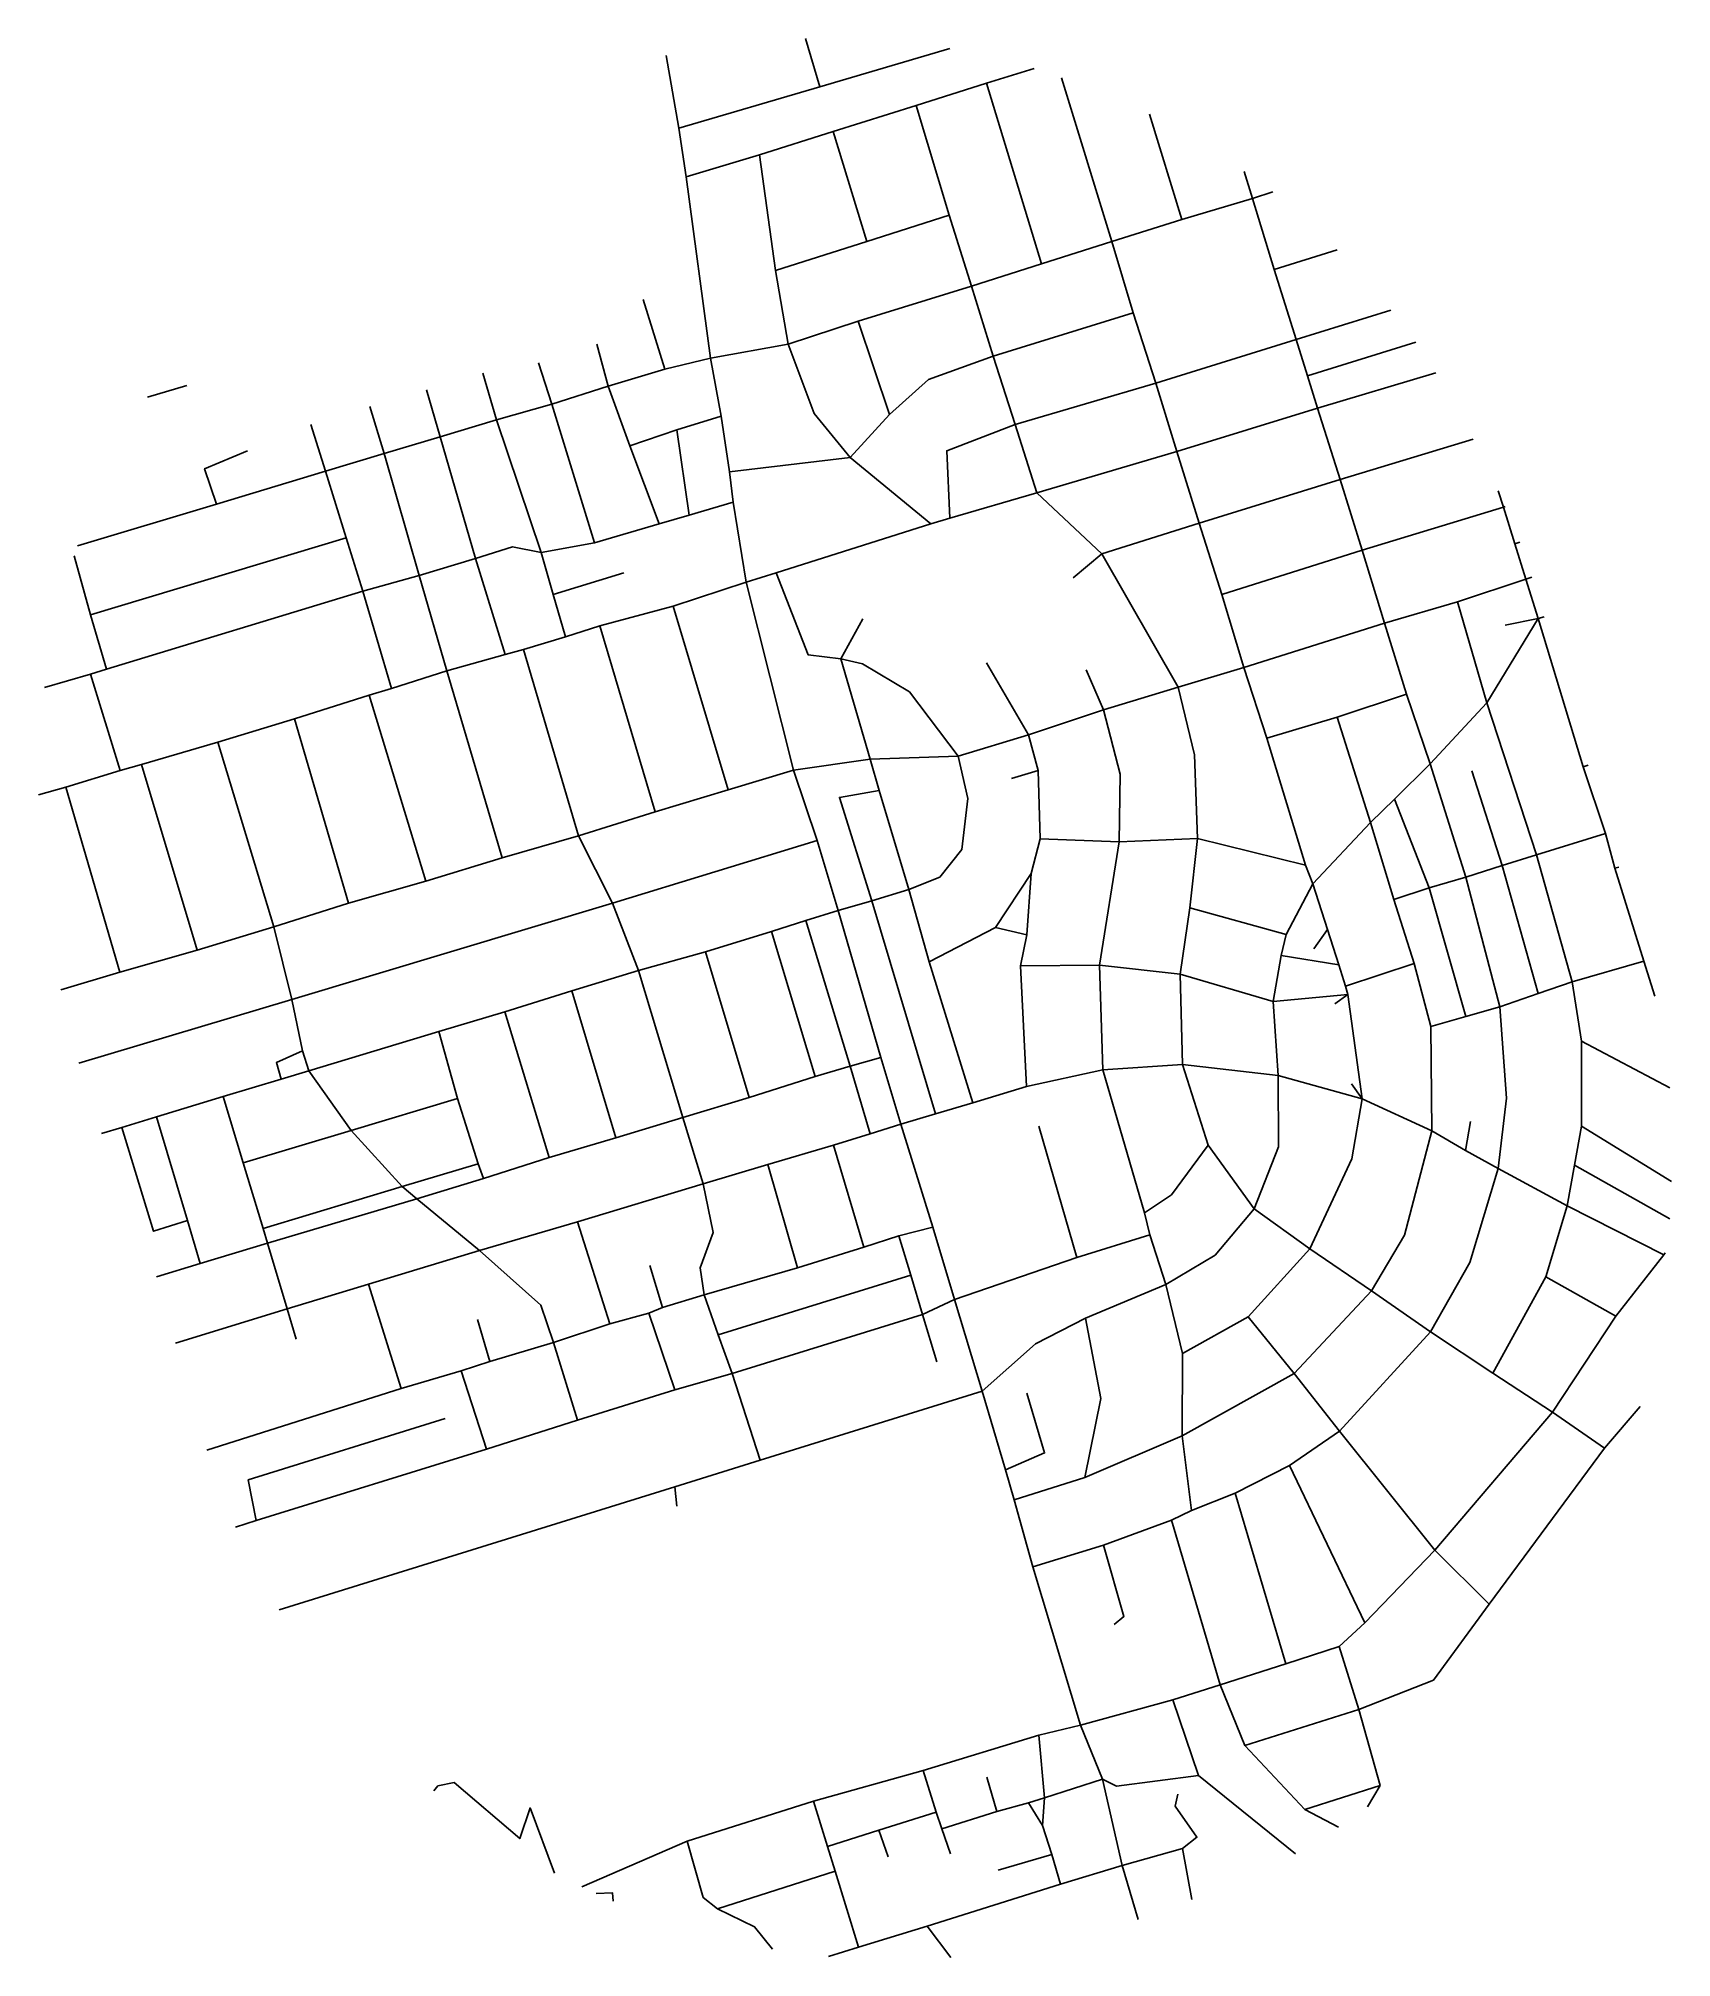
# Model space of a CAD drawing. Header units: metres. Extents: x 629768 to 632025, y 4839159 to 4841813.
import ezdxf

# ---------------------------------------------------------------- set-up
doc = ezdxf.new("R2010")
doc.units = ezdxf.units.M

msp = doc.modelspace()

# ---------------------------------------------------------------- linework, layer by layer
at = {"layer": 'ROADS'}
for points in [[(630847.9, 4841745.6), (630828, 4841812.5)], [(631027.6, 4841798.5), (630847.9, 4841745.6)], [(630652.9, 4841688.2), (630635.7, 4841789.1)], [(631078.5, 4841750.6), (631144.1, 4841770.9)], [(630847.9, 4841745.6), (630652.9, 4841688.2)], [(630981.3, 4841719.9), (631078.5, 4841750.6)], [(631154.5, 4841500.7), (631078.5, 4841750.6)], [(631251.5, 4841531.6), (631181.9, 4841758.1)], [(630866.6, 4841683.8), (630981.3, 4841719.9)], [(631026.6, 4841567.9), (630981.3, 4841719.9)], [(630663, 4841621.1), (630652.9, 4841688.2)], [(631348.6, 4841562.3), (631303.6, 4841707.8)], [(630764.8, 4841651.7), (630866.6, 4841683.8)], [(630912.8, 4841531.8), (630866.6, 4841683.8)], [(630663, 4841621.1), (630764.8, 4841651.7)], [(630786.6, 4841491.7), (630764.8, 4841651.7)], [(630697, 4841370.6), (630663, 4841621.1)], [(631446.2, 4841591.1), (631434.6, 4841628.3)], [(631348.6, 4841562.3), (631446.2, 4841591.1)], [(631446.2, 4841591.1), (631474.1, 4841600.2)], [(631476, 4841493.1), (631446.2, 4841591.1)], [(630912.8, 4841531.8), (631026.6, 4841567.9)], [(631057.5, 4841470), (631026.6, 4841567.9)], [(631251.5, 4841531.6), (631348.6, 4841562.3)], [(630786.6, 4841491.7), (630912.8, 4841531.8)], [(631154.5, 4841500.7), (631251.5, 4841531.6)], [(631281.3, 4841433.1), (631251.5, 4841531.6)], [(631476, 4841493.1), (631563.1, 4841520.2)], [(630804.3, 4841389.6), (630786.6, 4841491.7)], [(631057.5, 4841470), (631154.5, 4841500.7)], [(631506.4, 4841396.2), (631476, 4841493.1)], [(630633.9, 4841355.4), (630603.7, 4841451.6)], [(630900.8, 4841421.5), (631057.5, 4841470)], [(631087.7, 4841373.3), (631057.5, 4841470)], [(631087.7, 4841373.3), (631281.3, 4841433.1)], [(631312.4, 4841335.7), (631281.3, 4841433.1)], [(631506.4, 4841396.2), (631637.4, 4841436.8)], [(630804.3, 4841389.6), (630900.8, 4841421.5)], [(630944.5, 4841292.7), (630900.8, 4841421.5)], [(631312.4, 4841335.7), (631506.4, 4841396.2)], [(631522, 4841346), (631506.4, 4841396.2)], [(630555.5, 4841331.7), (630539.8, 4841389.6)], [(630633.9, 4841355.4), (630697, 4841370.6)], [(630697, 4841370.6), (630804.3, 4841389.6)], [(630711.7, 4841290.1), (630697, 4841370.6)], [(630889.9, 4841233.1), (630840.2, 4841294), (630804.3, 4841389.6)], [(630944.5, 4841292.7), (630998.4, 4841340.8), (631087.7, 4841373.3)], [(631117.9, 4841278.6), (631087.7, 4841373.3)], [(631522, 4841346), (631671.9, 4841392.7)], [(630401, 4841285.2), (630382.1, 4841349.9)], [(630477.7, 4841306.7), (630458.9, 4841363.9)], [(630555.5, 4841331.7), (630633.9, 4841355.4)], [(631536, 4841301.2), (631522, 4841346)], [(631536, 4841301.2), (631699.3, 4841350)], [(629918.5, 4841316.4), (629972.8, 4841332.6)], [(630323.3, 4841261.6), (630304.2, 4841326.7)], [(630477.7, 4841306.7), (630555.5, 4841331.7)], [(630585.5, 4841249.4), (630555.5, 4841331.7)], [(631117.9, 4841278.6), (631312.4, 4841335.7)], [(631341.3, 4841241.3), (631312.4, 4841335.7)], [(630245.9, 4841238.8), (630225.9, 4841303.5)], [(630401, 4841285.2), (630477.7, 4841306.7)], [(630536.6, 4841115.3), (630477.7, 4841306.7)], [(630711.7, 4841290.1), (630650.5, 4841271.3)], [(630722.9, 4841213.1), (630711.7, 4841290.1)], [(630889.9, 4841233.1), (630944.5, 4841292.7)], [(631341.3, 4841241.3), (631536, 4841301.2)], [(631567.5, 4841202.8), (631536, 4841301.2)], [(630164.7, 4841214.4), (630144.3, 4841278.9)], [(630323.3, 4841261.6), (630401, 4841285.2)], [(630462.6, 4841101.5), (630401, 4841285.2)], [(630650.5, 4841271.3), (630585.5, 4841249.4)], [(630667.2, 4841153.3), (630650.5, 4841271.3)], [(631027.5, 4841149.3), (631023.4, 4841242.3), (631117.9, 4841278.6)], [(631148.1, 4841184.4), (631117.9, 4841278.6)], [(630014, 4841168.7), (629997.5, 4841217.6), (630056.7, 4841242.5)], [(630164.7, 4841214.4), (630245.9, 4841238.8)], [(630245.9, 4841238.8), (630323.3, 4841261.6)], [(630294.1, 4841069.8), (630245.9, 4841238.8)], [(630371.9, 4841093.6), (630323.3, 4841261.6)], [(630625.7, 4841141.4), (630585.5, 4841249.4)], [(631148.1, 4841184.4), (631341.3, 4841241.3)], [(631372.4, 4841142.2), (631341.3, 4841241.3)], [(631567.5, 4841202.8), (631751.2, 4841258.3)], [(630014, 4841168.7), (630164.7, 4841214.4)], [(630193.3, 4841122.2), (630164.7, 4841214.4)], [(630722.9, 4841213.1), (630889.9, 4841233.1)], [(630728.3, 4841171.5), (630722.9, 4841213.1)], [(631001.4, 4841141.2), (630889.9, 4841233.1)], [(631027.5, 4841149.3), (631148.1, 4841184.4)], [(631237.9, 4841099.8), (631148.1, 4841184.4)], [(631372.4, 4841142.2), (631567.5, 4841202.8)], [(631597.5, 4841104.8), (631567.5, 4841202.8)], [(631793.1, 4841164.6), (631785.6, 4841187.2)], [(629821.7, 4841111), (630014, 4841168.7)], [(630667.2, 4841153.3), (630728.3, 4841171.5)], [(630746.1, 4841060.5), (630728.3, 4841171.5)], [(631597.5, 4841104.8), (631793.1, 4841164.6)], [(631793.1, 4841164.6), (631795.5, 4841165.4)], [(631808.9, 4841113.9), (631793.1, 4841164.6)], [(630536.6, 4841115.3), (630625.7, 4841141.4)], [(630625.7, 4841141.4), (630667.2, 4841153.3)], [(630787.4, 4841073.6), (631001.4, 4841141.2)], [(631001.4, 4841141.2), (631027.5, 4841149.3)], [(631237.9, 4841099.8), (631372.4, 4841142.2)], [(631403.6, 4841043.8), (631372.4, 4841142.2)], [(629839.6, 4841015.7), (630193.3, 4841122.2)], [(630216.2, 4841048.1), (630193.3, 4841122.2)], [(630371.9, 4841093.6), (630423.1, 4841109.5), (630462.6, 4841101.5)], [(630462.6, 4841101.5), (630536.6, 4841115.3)], [(631403.6, 4841043.8), (631597.5, 4841104.8)], [(631628.6, 4841003.9), (631597.5, 4841104.8)], [(631808.9, 4841113.9), (631815.8, 4841116.1)], [(631823.9, 4841065), (631808.9, 4841113.9)], [(629839.6, 4841015.7), (629817.2, 4841097.1)], [(630294.1, 4841069.8), (630371.9, 4841093.6)], [(630413.2, 4840960.8), (630371.9, 4841093.6)], [(630479.5, 4841043.8), (630462.6, 4841101.5)], [(631198.1, 4841066.7), (631237.9, 4841099.8)], [(631343.2, 4840915.7), (631237.9, 4841099.8)], [(630216.2, 4841048.1), (630294.1, 4841069.8)], [(630332.6, 4840937.9), (630294.1, 4841069.8)], [(630479.5, 4841043.8), (630577.2, 4841073.5)], [(630645.3, 4841027.5), (630746.1, 4841060.5)], [(630746.1, 4841060.5), (630787.4, 4841073.6)], [(630811.6, 4840801), (630746.1, 4841060.5)], [(630877.2, 4840954.7), (630831.9, 4840960.2), (630787.4, 4841073.6)], [(631729.3, 4841033.5), (631823.9, 4841065)], [(631823.9, 4841065), (631832.1, 4841067.8)], [(631841.1, 4841010.4), (631823.9, 4841065)], [(629861.9, 4840940.3), (630216.2, 4841048.1)], [(630255.7, 4840913.5), (630216.2, 4841048.1)], [(630496.2, 4840985.3), (630479.5, 4841043.8)], [(630543.7, 4841000.5), (630645.3, 4841027.5)], [(630721.3, 4840773.4), (630645.3, 4841027.5)], [(631434.1, 4840942.8), (631403.6, 4841043.8)], [(631628.6, 4841003.9), (631729.3, 4841033.5)], [(631770, 4840893.9), (631729.3, 4841033.5)], [(629861.9, 4840940.3), (629839.6, 4841015.7)], [(630496.2, 4840985.3), (630543.7, 4841000.5)], [(630620.5, 4840743.1), (630543.7, 4841000.5)], [(630877.2, 4840954.7), (630907.6, 4841009.8)], [(631434.1, 4840942.8), (631628.6, 4841003.9)], [(631659.2, 4840905.9), (631628.6, 4841003.9)], [(631770, 4840893.9), (631841.1, 4841010.4)], [(631841.1, 4841010.4), (631795.3, 4841001.3)], [(631841.1, 4841010.4), (631849.3, 4841012.7)], [(631903.2, 4840805.3), (631841.1, 4841010.4)], [(630438.2, 4840967.8), (630496.2, 4840985.3)], [(630332.6, 4840937.9), (630413.2, 4840960.8)], [(630413.2, 4840960.8), (630438.2, 4840967.8)], [(630514.6, 4840710.1), (630438.2, 4840967.8)], [(630917.5, 4840816), (630877.2, 4840954.7)], [(631039, 4840820.2), (630971.8, 4840908.9), (630907.1, 4840947.8), (630877.2, 4840954.7)], [(631136.6, 4840849.5), (631078.5, 4840949.4)], [(629776, 4840915), (629839.6, 4840933.6)], [(629839.6, 4840933.6), (629861.9, 4840940.3)], [(629880.7, 4840800.2), (629839.6, 4840933.6)], [(630255.7, 4840913.5), (630332.6, 4840937.9)], [(630408.9, 4840679.7), (630332.6, 4840937.9)], [(631240, 4840884.2), (631216.1, 4840939.4)], [(631343.2, 4840915.7), (631434.1, 4840942.8)], [(631466, 4840844.9), (631434.1, 4840942.8)], [(630121.6, 4840871.7), (630225, 4840904.4)], [(630225, 4840904.4), (630255.7, 4840913.5)], [(630303.5, 4840647.3), (630225, 4840904.4)], [(631240, 4840884.2), (631343.2, 4840915.7)], [(631370, 4840706.2), (631365.7, 4840822.1), (631343.2, 4840915.7)], [(631563.1, 4840874.2), (631659.2, 4840905.9)], [(631691.5, 4840809.6), (631659.2, 4840905.9)], [(631691.5, 4840809.6), (631770, 4840893.9)], [(631838.5, 4840683.8), (631770, 4840893.9)], [(630016, 4840839.6), (630121.6, 4840871.7)], [(630196.5, 4840616.9), (630121.6, 4840871.7)], [(631136.6, 4840849.5), (631240, 4840884.2)], [(631261.7, 4840701.6), (631263.1, 4840795.2), (631240, 4840884.2)], [(631466, 4840844.9), (631563.1, 4840874.2)], [(631609.1, 4840728.5), (631563.1, 4840874.2)], [(629910.2, 4840808.7), (630016, 4840839.6)], [(630093.4, 4840584), (630016, 4840839.6)], [(631039, 4840820.2), (631136.6, 4840849.5)], [(631149.6, 4840800.4), (631136.6, 4840849.5)], [(631519.5, 4840669.4), (631466, 4840844.9)], [(630811.6, 4840801), (630917.5, 4840816)], [(630917.5, 4840816), (631039, 4840820.2)], [(630930.2, 4840772.8), (630917.5, 4840816)], [(630971.1, 4840635.8), (631013.8, 4840652.9), (631044.5, 4840691.2), (631052.8, 4840761.7), (631039, 4840820.2)], [(629805.6, 4840777.1), (629880.7, 4840800.2)], [(629880.7, 4840800.2), (629910.2, 4840808.7)], [(629987.2, 4840552.1), (629910.2, 4840808.7)], [(630721.3, 4840773.4), (630811.6, 4840801)], [(630844.3, 4840703.4), (630811.6, 4840801)], [(631149.6, 4840800.4), (631112.8, 4840789.1)], [(631152.4, 4840705.8), (631149.6, 4840800.4)], [(631642.3, 4840760.7), (631691.5, 4840809.6)], [(631740.8, 4840653), (631691.5, 4840809.6)], [(631791, 4840668.8), (631749.4, 4840800)], [(631903.2, 4840805.3), (631910.2, 4840807.5)], [(631934, 4840713.3), (631903.2, 4840805.3)], [(629767.8, 4840766.5), (629805.6, 4840777.1)], [(629880.4, 4840521.6), (629805.6, 4840777.1)], [(630620.5, 4840743.1), (630721.3, 4840773.4)], [(630920.1, 4840620.2), (630875, 4840763.1), (630930.2, 4840772.8)], [(630971.1, 4840635.8), (630930.2, 4840772.8)], [(631609.1, 4840728.5), (631642.3, 4840760.7)], [(631690.5, 4840638), (631642.3, 4840760.7)], [(630514.6, 4840710.1), (630620.5, 4840743.1)], [(630408.9, 4840679.7), (630514.6, 4840710.1)], [(630561.4, 4840617), (630514.6, 4840710.1)], [(631140, 4840658), (631152.4, 4840705.8)], [(631152.4, 4840705.8), (631261.7, 4840701.6)], [(631261.7, 4840701.6), (631370, 4840706.2)], [(631359.5, 4840610.5), (631370, 4840706.2)], [(631370, 4840706.2), (631519.5, 4840669.4)], [(631529.7, 4840643.6), (631609.1, 4840728.5)], [(631641.5, 4840622.1), (631609.1, 4840728.5)], [(631838.5, 4840683.8), (631934, 4840713.3)], [(631946.9, 4840665.1), (631934, 4840713.3)], [(630303.5, 4840647.3), (630408.9, 4840679.7)], [(630561.4, 4840617), (630844.3, 4840703.4)], [(630873.4, 4840606.8), (630844.3, 4840703.4)], [(631234.4, 4840531.2), (631261.7, 4840701.6)], [(631791, 4840668.8), (631838.5, 4840683.8)], [(631888, 4840508), (631838.5, 4840683.8)], [(631090.6, 4840583.4), (631140, 4840658)], [(631134.1, 4840573.3), (631140, 4840658)], [(631529.7, 4840643.6), (631519.5, 4840669.4)], [(631690.5, 4840638), (631740.8, 4840653)], [(631740.8, 4840653), (631791, 4840668.8)], [(631788.1, 4840473.7), (631740.8, 4840653)], [(631841.2, 4840492), (631791, 4840668.8)], [(631946.9, 4840665.1), (631952.4, 4840666.8)], [(631987.2, 4840536.8), (631946.9, 4840665.1)], [(630196.5, 4840616.9), (630303.5, 4840647.3)], [(630920.1, 4840620.2), (630971.1, 4840635.8)], [(630999, 4840535.9), (630971.1, 4840635.8)], [(631492.4, 4840573.4), (631529.7, 4840643.6)], [(631549.7, 4840580.7), (631529.7, 4840643.6)], [(631641.5, 4840622.1), (631690.5, 4840638)], [(631741, 4840460.3), (631690.5, 4840638)], [(630093.4, 4840584), (630196.5, 4840616.9)], [(630118, 4840483.7), (630561.4, 4840617)], [(630597.4, 4840523.6), (630561.4, 4840617)], [(630828.7, 4840592.7), (630873.4, 4840606.8)], [(630873.4, 4840606.8), (630920.1, 4840620.2)], [(630932.5, 4840403.7), (630873.4, 4840606.8)], [(631007.9, 4840325.5), (630920.1, 4840620.2)], [(631345.9, 4840518.7), (631359.5, 4840610.5)], [(631359.5, 4840610.5), (631492.4, 4840573.4)], [(631669.6, 4840533.6), (631641.5, 4840622.1)], [(629987.2, 4840552.1), (630093.4, 4840584)], [(630118, 4840483.7), (630093.4, 4840584)], [(630690, 4840549.8), (630781, 4840577.5)], [(630781, 4840577.5), (630828.7, 4840592.7)], [(630841.5, 4840377.1), (630781, 4840577.5)], [(630889.8, 4840391.4), (630828.7, 4840592.7)], [(630999, 4840535.9), (631090.6, 4840583.4)], [(631090.6, 4840583.4), (631134.1, 4840573.3)], [(631125.2, 4840530.2), (631134.1, 4840573.3)], [(631485.7, 4840544.4), (631492.4, 4840573.4)], [(631549.7, 4840580.7), (631531, 4840553.7)], [(631565.3, 4840531.6), (631549.7, 4840580.7)], [(629880.4, 4840521.6), (629987.2, 4840552.1)], [(630597.4, 4840523.6), (630690, 4840549.8)], [(630750.1, 4840348.4), (630690, 4840549.8)], [(629798.8, 4840497.2), (629880.4, 4840521.6)], [(630505.2, 4840495.5), (630597.4, 4840523.6)], [(630658.4, 4840320.7), (630597.4, 4840523.6)], [(631059.7, 4840340.8), (630999, 4840535.9)], [(631125.2, 4840530.2), (631234.4, 4840531.2)], [(631133.7, 4840363.2), (631125.2, 4840530.2)], [(631239.1, 4840386.6), (631234.4, 4840531.2)], [(631234.4, 4840531.2), (631345.9, 4840518.7)], [(631474.7, 4840481), (631485.7, 4840544.4)], [(631565.3, 4840531.6), (631485.7, 4840544.4)], [(631574.5, 4840502.3), (631565.3, 4840531.6)], [(631574.5, 4840502.3), (631669.6, 4840533.6)], [(631692.6, 4840446.5), (631669.6, 4840533.6)], [(631888, 4840508), (631987.2, 4840536.8)], [(632002.2, 4840488.2), (631987.2, 4840536.8)], [(630412.4, 4840466.8), (630505.2, 4840495.5)], [(630566, 4840292.5), (630505.2, 4840495.5)], [(631349.2, 4840393.8), (631345.9, 4840518.7)], [(631345.9, 4840518.7), (631474.7, 4840481)], [(631577.9, 4840490.6), (631574.5, 4840502.3)], [(631841.2, 4840492), (631888, 4840508)], [(631901, 4840426.3), (631888, 4840508)], [(629823.5, 4840395.5), (630118, 4840483.7)], [(630132.9, 4840412.7), (630118, 4840483.7)], [(630321.2, 4840439.3), (630412.4, 4840466.8)], [(630474, 4840265.1), (630412.4, 4840466.8)], [(631577.9, 4840490.6), (631474.7, 4840481)], [(631481.6, 4840378.7), (631474.7, 4840481)], [(631577.9, 4840490.6), (631559.7, 4840477.7)], [(631597.5, 4840346.3), (631577.9, 4840490.6)], [(631741, 4840460.3), (631788.1, 4840473.7)], [(631785.6, 4840250.2), (631797.2, 4840347.4), (631788.1, 4840473.7)], [(631788.1, 4840473.7), (631841.2, 4840492)], [(631692.6, 4840446.5), (631741, 4840460.3)], [(631694, 4840302.1), (631692.6, 4840446.5)], [(630141.4, 4840385.2), (630321.2, 4840439.3)], [(630347.1, 4840346.6), (630321.2, 4840439.3)], [(631900.8, 4840308.6), (631901, 4840426.3)], [(631901, 4840426.3), (632022.9, 4840361.7)], [(630103.5, 4840373.7), (630096.8, 4840396.5), (630132.9, 4840412.7)], [(630141.4, 4840385.2), (630132.9, 4840412.7)], [(630841.5, 4840377.1), (630889.8, 4840391.4)], [(630889.8, 4840391.4), (630932.5, 4840403.7)], [(630917.4, 4840298.1), (630889.8, 4840391.4)], [(630960.1, 4840311.2), (630932.5, 4840403.7)], [(631239.1, 4840386.6), (631349.2, 4840393.8)], [(631385, 4840282.4), (631349.2, 4840393.8)], [(631349.2, 4840393.8), (631481.6, 4840378.7)], [(630023.3, 4840349.4), (630103.5, 4840373.7)], [(630103.5, 4840373.7), (630141.4, 4840385.2)], [(630200.3, 4840302.4), (630141.4, 4840385.2)], [(630750.1, 4840348.4), (630841.5, 4840377.1)], [(631059.7, 4840340.8), (631133.7, 4840363.2)], [(631133.7, 4840363.2), (631239.1, 4840386.6)], [(631296.7, 4840188.8), (631239.1, 4840386.6)], [(631448.6, 4840194.5), (631482.1, 4840280.2), (631481.6, 4840378.7)], [(631481.6, 4840378.7), (631597.5, 4840346.3)], [(631597.5, 4840346.3), (631582.9, 4840366.9)], [(629930.8, 4840321.3), (630023.3, 4840349.4)], [(630050.9, 4840257.7), (630023.3, 4840349.4)], [(630200.3, 4840302.4), (630347.1, 4840346.6)], [(630375.9, 4840256.6), (630347.1, 4840346.6)], [(630658.4, 4840320.7), (630750.1, 4840348.4)], [(631007.9, 4840325.5), (631059.7, 4840340.8)], [(631525.3, 4840138.9), (631583.5, 4840263.5), (631597.5, 4840346.3)], [(631597.5, 4840346.3), (631694, 4840302.1)], [(629883.1, 4840306.9), (629930.8, 4840321.3)], [(629973.8, 4840178.3), (629930.8, 4840321.3)], [(630566, 4840292.5), (630658.4, 4840320.7)], [(630686.8, 4840228.7), (630658.4, 4840320.7)], [(630917.4, 4840298.1), (630960.1, 4840311.2)], [(630960.1, 4840311.2), (631007.9, 4840325.5)], [(631004, 4840168.8), (630960.1, 4840311.2)], [(631203.4, 4840127.1), (631150.6, 4840308.6)], [(631740.4, 4840275), (631747.5, 4840315.2)], [(631891, 4840254.5), (631900.8, 4840308.6)], [(631900.8, 4840308.6), (632025.4, 4840232.3)], [(629855, 4840298.5), (629883.1, 4840306.9)], [(629883.1, 4840306.9), (629927, 4840163.4), (629973.8, 4840178.3)], [(630050.9, 4840257.7), (630200.3, 4840302.4)], [(630270.6, 4840225.1), (630200.3, 4840302.4)], [(630474, 4840265.1), (630566, 4840292.5)], [(630776.1, 4840255.4), (630866.8, 4840282.5)], [(630866.8, 4840282.5), (630917.4, 4840298.1)], [(630908.7, 4840141.2), (630866.8, 4840282.5)], [(631296.7, 4840188.8), (631334.2, 4840213.7), (631385, 4840282.4)], [(631448.6, 4840194.5), (631385, 4840282.4)], [(631610.6, 4840081), (631656.3, 4840157.8), (631694, 4840302.1)], [(631694, 4840302.1), (631740.4, 4840275)], [(630078.5, 4840166.9), (630050.9, 4840257.7)], [(630270.6, 4840225.1), (630375.9, 4840256.6)], [(630382.9, 4840236.2), (630375.9, 4840256.6)], [(630382.9, 4840236.2), (630474, 4840265.1)], [(630686.8, 4840228.7), (630776.1, 4840255.4)], [(630817, 4840112.6), (630776.1, 4840255.4)], [(631740.4, 4840275), (631785.6, 4840250.2)], [(631881, 4840198.4), (631891, 4840254.5)], [(632022.8, 4840180.6), (631891, 4840254.5)], [(630290.8, 4840208.2), (630382.9, 4840236.2)], [(630513, 4840176.1), (630686.8, 4840228.7)], [(630688, 4840075.3), (630682.7, 4840112.7), (630700.7, 4840161.5), (630686.8, 4840228.7)], [(631692.2, 4840024.4), (631746.6, 4840119.9), (631785.6, 4840250.2)], [(631785.6, 4840250.2), (631881, 4840198.4)], [(630078.5, 4840166.9), (630270.6, 4840225.1)], [(630084.4, 4840146.9), (630290.8, 4840208.2)], [(630290.8, 4840208.2), (630270.6, 4840225.1)], [(630377.6, 4840136.6), (630290.8, 4840208.2)], [(629991.5, 4840118.6), (629973.8, 4840178.3)], [(630377.6, 4840136.6), (630513, 4840176.1)], [(630557.9, 4840035.4), (630513, 4840176.1)], [(631304, 4840158.4), (631296.7, 4840188.8)], [(631326.2, 4840089.8), (631394.3, 4840130.4), (631448.6, 4840194.5)], [(631525.3, 4840138.9), (631448.6, 4840194.5)], [(631851.8, 4840100.3), (631881, 4840198.4)], [(631881, 4840198.4), (632014.8, 4840130.8)], [(630084.4, 4840146.9), (630078.5, 4840166.9)], [(630908.7, 4840141.2), (630957.4, 4840156.8)], [(630957.4, 4840156.8), (631004, 4840168.8)], [(630973.8, 4840102.6), (630957.4, 4840156.8)], [(631034.2, 4840069.1), (631004, 4840168.8)], [(631203.4, 4840127.1), (631304, 4840158.4)], [(631326.2, 4840089.8), (631304, 4840158.4)], [(629991.5, 4840118.6), (630084.4, 4840146.9)], [(630111.7, 4840055.8), (630084.4, 4840146.9)], [(630224, 4840089.9), (630377.6, 4840136.6)], [(630480, 4840009.5), (630462.5, 4840061.2), (630377.6, 4840136.6)], [(630817, 4840112.6), (630908.7, 4840141.2)], [(631034.2, 4840069.1), (631203.4, 4840127.1)], [(631440.1, 4840044.9), (631525.3, 4840138.9)], [(631610.6, 4840081), (631525.3, 4840138.9)], [(632014.8, 4840130.8), (631948.3, 4840046.1)], [(632014.8, 4840130.8), (632016.7, 4840133.3)], [(629930.8, 4840100.1), (629991.5, 4840118.6)], [(630630.5, 4840057.7), (630613.1, 4840115.9)], [(630688, 4840075.3), (630817, 4840112.6)], [(630707.5, 4840019.9), (630973.8, 4840102.6)], [(630973.8, 4840102.6), (630989.9, 4840048.3)], [(631778.5, 4839967), (631851.8, 4840100.3)], [(631851.8, 4840100.3), (631948.3, 4840046.1)], [(630111.7, 4840055.8), (630224, 4840089.9)], [(630269.4, 4839945.7), (630224, 4840089.9)], [(630630.5, 4840057.7), (630688, 4840075.3)], [(630707.5, 4840019.9), (630688, 4840075.3)], [(630989.9, 4840048.3), (631034.2, 4840069.1)], [(631072.2, 4839942.3), (631034.2, 4840069.1)], [(631215.4, 4840043.3), (631326.2, 4840089.8)], [(631349.2, 4839994.2), (631326.2, 4840089.8)], [(631503.9, 4839966.5), (631610.6, 4840081)], [(631692.2, 4840024.4), (631610.6, 4840081)], [(629957.1, 4840008.4), (630111.7, 4840055.8)], [(630124.3, 4840014), (630111.7, 4840055.8)], [(630557.9, 4840035.4), (630611.8, 4840049.9)], [(630611.8, 4840049.9), (630630.5, 4840057.7)], [(630647.4, 4839944), (630611.8, 4840049.9)], [(630727, 4839966.4), (630989.9, 4840048.3)], [(630989.9, 4840048.3), (631009.7, 4839982.9)], [(631072.2, 4839942.3), (631145.9, 4840007.6), (631215.4, 4840043.3)], [(631214.5, 4839822.7), (631236.5, 4839932.1), (631215.4, 4840043.3)], [(631349.2, 4839994.2), (631440.1, 4840044.9)], [(631503.9, 4839966.5), (631440.1, 4840044.9)], [(631948.3, 4840046.1), (631861, 4839913)], [(630392, 4839983.4), (630374.8, 4840041.1)], [(630480, 4840009.5), (630557.9, 4840035.4)], [(630727, 4839966.4), (630707.5, 4840019.9)], [(631566.4, 4839887.1), (631692.2, 4840024.4)], [(631778.5, 4839967), (631692.2, 4840024.4)], [(630392, 4839983.4), (630480, 4840009.5)], [(630513.2, 4839902.1), (630480, 4840009.5)], [(631348.7, 4839880.2), (631349.2, 4839994.2)], [(630269.4, 4839945.7), (630352.1, 4839970.2)], [(630352.1, 4839970.2), (630392, 4839983.4)], [(630387, 4839861.9), (630352.1, 4839970.2)], [(630647.4, 4839944), (630727, 4839966.4)], [(630765.7, 4839846.6), (630727, 4839966.4)], [(631348.7, 4839880.2), (631503.9, 4839966.5)], [(631566.4, 4839887.1), (631503.9, 4839966.5)], [(631861, 4839913), (631778.5, 4839967)], [(630000.4, 4839860.7), (630269.4, 4839945.7)], [(630513.2, 4839902.1), (630647.4, 4839944)], [(630765.7, 4839846.6), (631072.2, 4839942.3)], [(631104.5, 4839833.5), (631072.2, 4839942.3)], [(631104.5, 4839833.5), (631158.6, 4839856.8), (631134.1, 4839939.3)], [(631861, 4839913), (631698.2, 4839722.5)], [(631932.9, 4839863.3), (631861, 4839913)], [(631932.9, 4839863.3), (631982, 4839921.2)], [(630069, 4839763.5), (630057.8, 4839819.4), (630330.2, 4839904.6)], [(630387, 4839861.9), (630513.2, 4839902.1)], [(631497.1, 4839839.4), (631566.4, 4839887.1)], [(631698.2, 4839722.5), (631566.4, 4839887.1)], [(630069, 4839763.5), (630387, 4839861.9)], [(631214.5, 4839822.7), (631348.7, 4839880.2)], [(631361.8, 4839777.4), (631348.7, 4839880.2)], [(631773.3, 4839647.9), (631932.9, 4839863.3)], [(630647.4, 4839809.9), (630765.7, 4839846.6)], [(631116.8, 4839792.1), (631104.5, 4839833.5)], [(631422.1, 4839801), (631497.1, 4839839.4)], [(631601.2, 4839621.7), (631497.1, 4839839.4)], [(630100.4, 4839639.8), (630647.4, 4839809.9)], [(630647.4, 4839809.9), (630650.2, 4839783.1)], [(631116.8, 4839792.1), (631214.5, 4839822.7)], [(631142.3, 4839699.4), (631116.8, 4839792.1)], [(631334.1, 4839763.9), (631361.8, 4839777.4)], [(631361.8, 4839777.4), (631422.1, 4839801)], [(631492.1, 4839565.2), (631422.1, 4839801)], [(630040.1, 4839754.3), (630069, 4839763.5)], [(631240, 4839729.2), (631334.1, 4839763.9)], [(631401.3, 4839536.1), (631334.1, 4839763.9)], [(631142.3, 4839699.4), (631240, 4839729.2)], [(631240, 4839729.2), (631268.3, 4839630.6), (631254.9, 4839619.7)], [(631208.3, 4839480.6), (631142.3, 4839699.4)], [(631698.2, 4839722.5), (631601.2, 4839621.7)], [(631773.3, 4839647.9), (631698.2, 4839722.5)], [(631593.1, 4839502), (631696.1, 4839542.4), (631773.3, 4839647.9)], [(631601.2, 4839621.7), (631566.1, 4839589.1)], [(631401.3, 4839536.1), (631492.1, 4839565.2)], [(631492.1, 4839565.2), (631566.1, 4839589.1)], [(631593.1, 4839502), (631566.1, 4839589.1)], [(631208.3, 4839480.6), (631336, 4839515.4)], [(631336, 4839515.4), (631401.3, 4839536.1)], [(631371.3, 4839410.6), (631336, 4839515.4)], [(631401.3, 4839536.1), (631435.4, 4839452.4)], [(631435.4, 4839452.4), (631593.1, 4839502)], [(631622.4, 4839397.1), (631593.1, 4839502)], [(630990.9, 4839417.7), (631150.7, 4839466.4)], [(631150.7, 4839466.4), (631208.3, 4839480.6)], [(631158.5, 4839380.1), (631150.7, 4839466.4)], [(631238.7, 4839405.6), (631208.3, 4839480.6)], [(631435.4, 4839452.4), (631518.2, 4839363.8)], [(630839.1, 4839375.2), (630990.9, 4839417.7)], [(631009, 4839360), (630990.9, 4839417.7)], [(631092.6, 4839361), (631078.7, 4839408.7)], [(631158.5, 4839380.1), (631238.7, 4839405.6)], [(631371.3, 4839410.6), (631258.3, 4839396), (631238.7, 4839405.6)], [(631265.9, 4839286.6), (631238.7, 4839405.6)], [(631505.4, 4839302.6), (631371.3, 4839410.6)], [(630314.3, 4839389.6), (630320.1, 4839396.6), (630342.5, 4839400.9), (630433.1, 4839323.6), (630447.4, 4839365.9), (630481.3, 4839276)], [(631136.3, 4839373.1), (631158.5, 4839380.1)], [(631155.6, 4839341.7), (631158.5, 4839380.1)], [(631349.3, 4839309.7), (631369.2, 4839325.5), (631339, 4839368.5), (631343, 4839385)], [(631518.2, 4839363.8), (631622.4, 4839397.1)], [(631605.2, 4839367.5), (631622.4, 4839397.1)], [(630664.4, 4839319.8), (630839.1, 4839375.2)], [(630858.8, 4839312.7), (630839.1, 4839375.2)], [(630929.6, 4839335), (631009, 4839360)], [(631016.6, 4839337.1), (631009, 4839360)], [(631016.6, 4839337.1), (631092.6, 4839361)], [(631092.6, 4839361), (631136.3, 4839373.1)], [(631155.6, 4839341.7), (631136.3, 4839373.1)], [(631518.2, 4839363.8), (631565.1, 4839339.4)], [(630858.8, 4839312.7), (630929.6, 4839335)], [(630942.3, 4839298.3), (630929.6, 4839335)], [(631028.4, 4839302.3), (631016.6, 4839337.1)], [(631168.7, 4839301.4), (631155.6, 4839341.7)], [(630518.8, 4839256.8), (630664.4, 4839319.8)], [(630706.4, 4839226.5), (630686.9, 4839242.2), (630664.4, 4839319.8)], [(630869.1, 4839278.7), (630858.8, 4839312.7)], [(631168.7, 4839301.4), (631094.3, 4839280)], [(631180.9, 4839260.6), (631168.7, 4839301.4)], [(631265.9, 4839286.6), (631349.3, 4839309.7)], [(631349.3, 4839309.7), (631362.1, 4839239.3)], [(630706.4, 4839226.5), (630869.1, 4839278.7)], [(630901.5, 4839173.5), (630869.1, 4839278.7)], [(631180.9, 4839260.6), (631265.9, 4839286.6)], [(631288.1, 4839211.5), (631265.9, 4839286.6)], [(630538.9, 4839247.7), (630561.3, 4839248.7), (630562.2, 4839237.1)], [(630996.4, 4839202.3), (631180.9, 4839260.6)], [(630782.6, 4839170.6), (630757.9, 4839201.5), (630706.4, 4839226.5)], [(630901.5, 4839173.5), (630996.4, 4839202.3)], [(630996.4, 4839202.3), (631029.3, 4839159)], [(630859.9, 4839160.4), (630901.5, 4839173.5)]]:
    msp.add_lwpolyline(points, dxfattribs=at)

doc.saveas('drawing.dxf')
